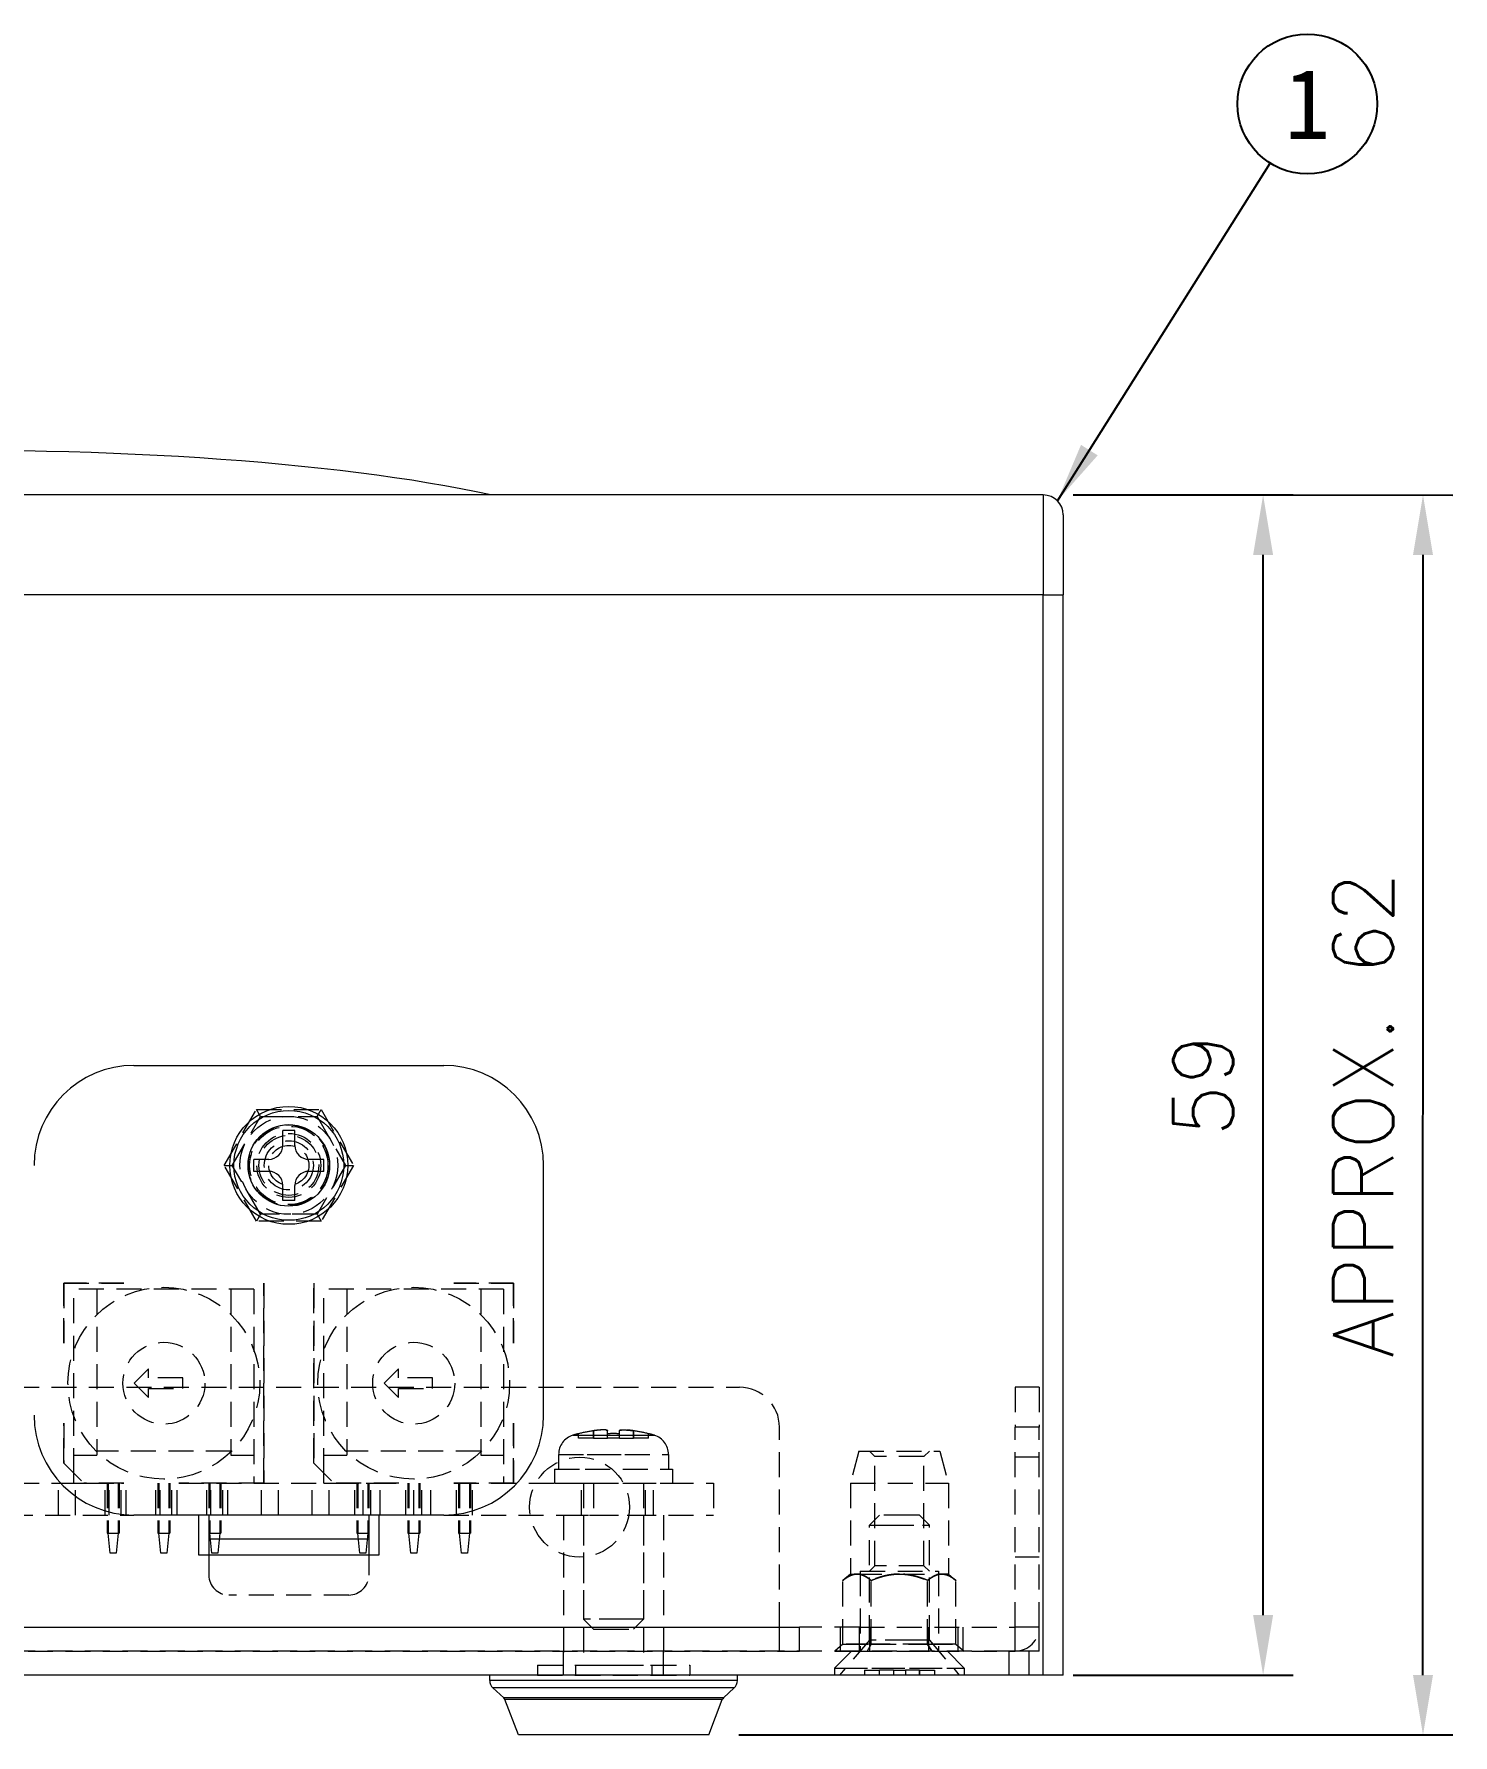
# Model space of a CAD drawing. Extents: x 2 to 587, y 5 to 415.
# Drawn here: x 208.2 to 279.2, y 96.4 to 181.5 of the extents above; entities that cross this region are included whole.
import ezdxf
from ezdxf.enums import TextEntityAlignment as Align

# ---------------------------------------------------------------- set-up
doc = ezdxf.new("R2010")
doc.units = 0
doc.header["$LTSCALE"] = 5
doc.header["$MEASUREMENT"] = 0
doc.linetypes.add('HIDDEN', pattern=[0.375, 0.25, -0.125])
doc.layers.get('0').update_dxf_attribs({"linetype": 'CONTINUOUS', "lineweight": 25})
doc.layers.get('Defpoints').update_dxf_attribs({"linetype": 'CONTINUOUS'})
doc.layers.add('1', color=1, linetype='HIDDEN', lineweight=13)
doc.layers.add('6', color=6, linetype='CONTINUOUS', lineweight=13)
doc.layers.add('문자', color=4, linetype='CONTINUOUS')
doc.styles.get("Standard").update_dxf_attribs({"font": 'simplex.shx'})
doc.styles.add('굴림체', font='')
doc.styles.get('굴림체').set_extended_font_data('GulimChe')
doc.dimstyles.get("Standard").update_dxf_attribs({"dimtxt": 3, "dimasz": 3, "dimexe": 1.5, "dimexo": 1.5, "dimgap": 1.5, "dimtad": 1, "dimdec": 1, "dimdsep": 46, "dimtxsty": 'Standard', "dimcen": 0, "dimclrd": 6, "dimclre": 6, "dimclrt": 4, "dimadec": 1, "dimazin": 2, "dimtfac": 1, "dimtdec": 1, "dimtmove": 0, "dimatfit": 0, "dimfxl": 0, "dimtolj": 1, "dimtzin": 0, "dimarcsym": 0})

# ---------------------------------------------------------------- blocks, each defined once
blk = doc.blocks.new('*D3')
at = {"color": 6, "lineweight": -2, "transparency": 16777216}
for p, q in [((260.161, 158.406), (271.161, 158.406)), ((269.661, 102.364), (269.661, 155.406)), ((260.161, 99.364), (271.161, 99.364))]:
    blk.add_line(p, q, dxfattribs=at)
at = {"color": 6, "transparency": 16777216}
for points in [[(269.161, 155.406), (270.161, 155.406), (269.661, 158.406)], [(269.161, 102.364), (270.161, 102.364), (269.661, 99.364)]]:
    blk.add_solid(points, dxfattribs=at)
at = {"layer": 'Defpoints', "color": 0, "transparency": 16777216}
for p in [(258.661, 158.406), (269.661, 158.406), (258.661, 99.364)]:
    blk.add_point(p, dxfattribs=at)
at = {"color": 4, "lineweight": 0, "transparency": 16777216, "insert": (266.661, 128.885), "char_height": 3, "attachment_point": 5, "rotation": 90}
blk.add_mtext('\\A1;59', dxfattribs=at)
blk = doc.blocks.new('*D4')
at = {"color": 6, "lineweight": -2, "transparency": 16777216}
for p, q in [((260.161, 158.406), (279.162, 158.405)), ((277.661, 99.364), (277.662, 155.405)), ((243.423, 96.364), (279.161, 96.364))]:
    blk.add_line(p, q, dxfattribs=at)
at = {"color": 6, "transparency": 16777216}
for points in [[(277.162, 155.405), (278.162, 155.405), (277.662, 158.405)], [(277.161, 99.364), (278.161, 99.364), (277.661, 96.364)]]:
    blk.add_solid(points, dxfattribs=at)
at = {"layer": 'Defpoints', "color": 0, "transparency": 16777216}
for p in [(258.661, 158.406), (277.662, 158.405), (241.923, 96.364)]:
    blk.add_point(p, dxfattribs=at)
at = {"color": 4, "lineweight": 0, "transparency": 16777216, "insert": (274.661, 127.385), "char_height": 3, "attachment_point": 5, "rotation": 89.99952}
blk.add_mtext('\\A1;APPROX. 62', dxfattribs=at)
blk = doc.blocks.new('BNNOcb7a48ff-acd4-443c-a27d-13902d2f73bf_1')
blk.add_circle((0, 0), 3.5)
at = {"layer": '문자', "style": '굴림체'}
blk.add_attdef('BNNOcb7a48ff-acd4-443c-a27d-13902d2f73bf_1', text='', height=3.5, dxfattribs=at).set_placement((0, 0), align=Align.MIDDLE_CENTER)
blk = doc.blocks.new('HIDDEN2')
at = {"layer": '1'}
for p, q in [((217.678, 124.864), (219.295, 127.664)), ((219.497, 127.314), (219.295, 127.664)), ((219.295, 127.664), (222.528, 127.664)), ((222.326, 127.314), (222.528, 127.664)), ((222.528, 127.664), (224.145, 124.864)), ((218.082, 124.864), (219.497, 127.314)), ((219.497, 127.314), (222.326, 127.314)), ((222.326, 127.314), (223.74, 124.864)), ((217.678, 124.864), (218.082, 124.864)), ((219.295, 122.064), (217.678, 124.864)), ((219.497, 122.414), (218.082, 124.864)), ((223.74, 124.864), (222.326, 122.414)), ((224.145, 124.864), (222.528, 122.064)), ((223.74, 124.864), (224.145, 124.864)), ((219.497, 122.414), (219.295, 122.064)), ((222.528, 122.064), (219.295, 122.064)), ((222.326, 122.414), (219.497, 122.414)), ((222.326, 122.414), (222.528, 122.064)), ((209.661, 118.964), (212.661, 118.964)), ((209.661, 118.964), (209.661, 115.964)), ((212.661, 118.964), (209.661, 118.964)), ((209.661, 115.964), (209.661, 118.964)), ((210.161, 109.464), (210.161, 118.664)), ((219.161, 118.664), (210.161, 118.664)), ((211.311, 118.664), (211.311, 110.364)), ((218.011, 118.664), (218.011, 110.364)), ((219.161, 118.664), (219.161, 108.964)), ((219.661, 108.964), (219.661, 118.964)), ((219.661, 118.964), (219.661, 108.964)), ((222.161, 118.964), (222.161, 109.964)), ((222.161, 109.964), (222.161, 118.964)), ((222.661, 109.464), (222.661, 118.664)), ((231.661, 118.664), (222.661, 118.664)), ((223.811, 118.664), (223.811, 110.364)), ((229.161, 118.964), (232.161, 118.964)), ((232.161, 118.964), (229.161, 118.964)), ((230.511, 118.664), (230.511, 110.364)), ((231.661, 118.664), (231.661, 108.964)), ((232.161, 115.964), (232.161, 118.964)), ((232.161, 118.964), (232.161, 115.964)), ((213.897, 114.683), (213.178, 113.964)), ((213.897, 114.228), (213.897, 114.683)), ((215.604, 114.228), (213.897, 114.228)), ((215.604, 113.7), (215.604, 114.228)), ((226.397, 114.683), (225.678, 113.964)), ((226.397, 114.228), (226.397, 114.683)), ((228.104, 114.228), (226.397, 114.228)), ((228.104, 113.7), (228.104, 114.228)), ((207.161, 113.764), (243.461, 113.764)), ((213.178, 113.964), (213.897, 113.246)), ((213.897, 113.7), (215.604, 113.7)), ((213.897, 113.246), (213.897, 113.7)), ((225.678, 113.964), (226.397, 113.246)), ((226.397, 113.7), (228.104, 113.7)), ((226.397, 113.246), (226.397, 113.7)), ((257.261, 113.764), (257.261, 111.764)), ((258.461, 113.764), (257.261, 113.764)), ((258.461, 113.764), (258.461, 111.764)), ((209.661, 111.964), (209.661, 109.964)), ((209.661, 109.964), (209.661, 111.964)), ((232.161, 108.964), (232.161, 111.964)), ((232.161, 111.964), (232.161, 108.964)), ((236.161, 111.586), (236.161, 111.214)), ((236.161, 111.214), (236.161, 111.586)), ((236.861, 111.435), (236.861, 111.586)), ((237.461, 111.435), (237.461, 111.586)), ((238.161, 111.586), (238.161, 111.214)), ((238.161, 111.214), (238.161, 111.586)), ((245.461, 101.764), (245.461, 111.764)), ((258.461, 111.764), (257.261, 111.764)), ((257.261, 101.764), (257.261, 111.764)), ((258.461, 111.764), (257.261, 111.764)), ((258.461, 101.764), (258.461, 111.764)), ((235.12, 111.36), (236.183, 111.36)), ((235.37, 111.36), (238.14, 111.36)), ((235.411, 111.435), (235.411, 111.442)), ((235.411, 111.214), (235.411, 111.435)), ((236.161, 111.214), (235.411, 111.214)), ((236.161, 111.214), (236.861, 111.214)), ((236.183, 111.36), (238.953, 111.36)), ((236.861, 111.214), (236.861, 111.435)), ((237.461, 111.214), (236.861, 111.214)), ((237.461, 111.214), (237.461, 111.435)), ((237.461, 111.214), (238.161, 111.214)), ((238.14, 111.36), (239.203, 111.36)), ((238.911, 111.214), (238.161, 111.214)), ((238.911, 111.435), (238.911, 111.442)), ((238.911, 111.214), (238.911, 111.435)), ((209.661, 109.964), (210.661, 108.964)), ((209.661, 109.964), (210.661, 108.964)), ((210.161, 110.364), (211.311, 110.364)), ((218.011, 110.57), (211.311, 110.57)), ((218.011, 110.364), (219.161, 110.364)), ((222.161, 109.964), (223.161, 108.964)), ((222.161, 109.964), (223.161, 108.964)), ((222.661, 110.364), (223.811, 110.364)), ((230.511, 110.57), (223.811, 110.57)), ((230.511, 110.364), (231.661, 110.364)), ((234.411, 110.404), (238.48, 110.404)), ((234.411, 110.404), (234.411, 109.664)), ((235.843, 110.404), (239.911, 110.404)), ((239.911, 110.404), (239.911, 109.664)), ((249.44, 110.564), (249.011, 108.964)), ((249.44, 110.564), (253.483, 110.564)), ((250.232, 110.294), (249.961, 110.564)), ((252.691, 110.294), (250.232, 110.294)), ((252.691, 110.294), (250.232, 110.294)), ((250.232, 104.835), (250.232, 110.294)), ((252.691, 110.294), (252.961, 110.564)), ((252.691, 104.835), (252.691, 110.294)), ((253.483, 110.564), (253.911, 108.964)), ((258.461, 110.264), (257.261, 110.264)), ((258.461, 110.264), (257.261, 110.264)), ((258.461, 110.264), (257.261, 110.264)), ((207.161, 108.964), (212.661, 108.964)), ((209.386, 107.364), (209.386, 108.964)), ((209.386, 107.364), (209.386, 108.964)), ((210.161, 108.964), (210.161, 109.464)), ((210.161, 108.964), (210.661, 108.964)), ((210.236, 107.364), (210.236, 108.964)), ((210.236, 107.364), (210.236, 108.964)), ((212.661, 108.964), (210.661, 108.964)), ((210.661, 108.964), (212.661, 108.964)), ((211.721, 107.364), (211.721, 108.964)), ((211.721, 107.364), (211.721, 108.964)), ((211.821, 108.964), (211.821, 106.464)), ((211.871, 108.964), (211.871, 106.464)), ((211.926, 107.364), (211.926, 108.964)), ((211.926, 107.364), (211.926, 108.964)), ((212.371, 108.964), (212.371, 106.464)), ((212.421, 108.964), (212.421, 106.464)), ((212.521, 107.364), (212.521, 108.964)), ((212.521, 107.364), (212.521, 108.964)), ((212.776, 107.364), (212.776, 108.964)), ((212.776, 107.364), (212.776, 108.964)), ((214.261, 107.364), (214.261, 108.964)), ((214.261, 107.364), (214.261, 108.964)), ((214.361, 108.964), (214.361, 106.464)), ((214.411, 108.964), (214.411, 106.464)), ((214.466, 107.364), (214.466, 108.964)), ((214.466, 107.364), (214.466, 108.964)), ((214.911, 108.964), (214.911, 106.464)), ((214.961, 108.964), (214.961, 106.464)), ((215.061, 107.364), (215.061, 108.964)), ((215.061, 107.364), (215.061, 108.964)), ((215.316, 107.364), (215.316, 108.964)), ((215.316, 107.364), (215.316, 108.964)), ((215.411, 108.964), (226.411, 108.964)), ((219.661, 108.964), (215.411, 108.964)), ((215.411, 108.964), (219.661, 108.964)), ((216.801, 107.364), (216.801, 108.964)), ((216.801, 107.364), (216.801, 108.964)), ((216.901, 108.964), (216.901, 107.364)), ((216.951, 108.964), (216.951, 106.464)), ((217.006, 107.364), (217.006, 108.964)), ((217.006, 107.364), (217.006, 108.964)), ((217.451, 108.964), (217.451, 106.464)), ((217.501, 108.964), (217.501, 106.464)), ((217.601, 107.364), (217.601, 108.964)), ((217.601, 107.364), (217.601, 108.964)), ((217.856, 107.364), (217.856, 108.964)), ((217.856, 107.364), (217.856, 108.964)), ((219.546, 107.364), (219.546, 108.964)), ((219.546, 107.364), (219.546, 108.964)), ((220.396, 107.364), (220.396, 108.964)), ((220.396, 107.364), (220.396, 108.964)), ((222.086, 107.364), (222.086, 108.964)), ((222.086, 107.364), (222.086, 108.964)), ((222.661, 108.964), (222.661, 109.464)), ((222.661, 108.964), (223.161, 108.964)), ((222.936, 107.364), (222.936, 108.964)), ((222.936, 107.364), (222.936, 108.964)), ((226.411, 108.964), (223.161, 108.964)), ((223.161, 108.964), (226.411, 108.964)), ((224.221, 107.364), (224.221, 108.964)), ((224.221, 107.364), (224.221, 108.964)), ((224.321, 108.964), (224.321, 106.464)), ((224.371, 108.964), (224.371, 106.464)), ((224.626, 107.364), (224.626, 108.964)), ((224.626, 107.364), (224.626, 108.964)), ((224.871, 108.964), (224.871, 106.464)), ((224.921, 108.964), (224.921, 107.364)), ((225.021, 107.364), (225.021, 108.964)), ((225.021, 107.364), (225.021, 108.964)), ((225.476, 107.364), (225.476, 108.964)), ((225.476, 107.364), (225.476, 108.964)), ((226.761, 107.364), (226.761, 108.964)), ((226.761, 107.364), (226.761, 108.964)), ((226.861, 108.964), (226.861, 106.464)), ((226.911, 108.964), (226.911, 106.464)), ((227.166, 107.364), (227.166, 108.964)), ((227.166, 107.364), (227.166, 108.964)), ((227.411, 108.964), (227.411, 106.464)), ((227.461, 108.964), (227.461, 106.464)), ((227.561, 107.364), (227.561, 108.964)), ((227.561, 107.364), (227.561, 108.964)), ((228.016, 107.364), (228.016, 108.964)), ((228.016, 107.364), (228.016, 108.964)), ((232.161, 108.964), (229.161, 108.964)), ((229.161, 108.964), (232.161, 108.964)), ((229.166, 108.964), (236.161, 108.964)), ((229.301, 107.364), (229.301, 108.964)), ((229.301, 107.364), (229.301, 108.964)), ((229.401, 108.964), (229.401, 106.464)), ((229.451, 108.964), (229.451, 106.464)), ((229.951, 108.964), (229.951, 106.464)), ((230.001, 108.964), (230.001, 106.464)), ((230.101, 107.364), (230.101, 108.964)), ((230.101, 107.364), (230.101, 108.964)), ((234.211, 109.664), (235.747, 109.664)), ((234.211, 109.664), (234.211, 108.964)), ((234.211, 108.964), (235.747, 108.964)), ((235.561, 107.364), (235.561, 108.964)), ((235.561, 107.364), (235.561, 108.964)), ((235.661, 108.964), (235.661, 102.164)), ((235.747, 109.664), (240.111, 109.664)), ((235.747, 108.964), (240.111, 108.964)), ((236.161, 108.964), (236.161, 107.364)), ((236.161, 108.964), (242.161, 108.964)), ((238.661, 108.964), (238.661, 102.164)), ((238.761, 107.364), (238.761, 108.964)), ((238.761, 107.364), (238.761, 108.964)), ((239.161, 107.364), (239.161, 108.964)), ((240.111, 109.664), (240.111, 108.964)), ((242.161, 108.964), (242.161, 107.364)), ((249.011, 108.964), (249.011, 104.414)), ((249.011, 108.964), (253.911, 108.964)), ((249.011, 108.964), (253.911, 108.964)), ((253.911, 108.964), (253.911, 104.414)), ((204.975, 107.364), (213.155, 107.364)), ((224.911, 107.364), (216.911, 107.364)), ((228.661, 107.364), (236.161, 107.364)), ((234.661, 107.364), (235.963, 107.364)), ((234.661, 107.364), (234.661, 99.864)), ((235.661, 107.364), (235.661, 99.864)), ((235.963, 107.364), (239.661, 107.364)), ((236.161, 107.364), (242.161, 107.364)), ((238.661, 107.364), (238.661, 99.864)), ((239.661, 107.364), (239.661, 99.864)), ((250.461, 107.364), (249.961, 106.864)), ((251.941, 107.364), (250.461, 107.364)), ((252.461, 107.364), (251.941, 107.364)), ((252.461, 107.364), (252.961, 106.864)), ((211.821, 106.464), (212.121, 106.464)), ((211.971, 105.464), (211.871, 106.464)), ((212.121, 106.464), (212.421, 106.464)), ((212.371, 106.464), (212.271, 105.464)), ((214.361, 106.464), (214.661, 106.464)), ((214.511, 105.464), (214.411, 106.464)), ((214.661, 106.464), (214.961, 106.464)), ((214.911, 106.464), (214.811, 105.464)), ((216.911, 106.464), (217.201, 106.464)), ((217.051, 105.464), (216.951, 106.464)), ((217.201, 106.464), (217.501, 106.464)), ((217.451, 106.464), (217.351, 105.464)), ((224.321, 106.464), (224.621, 106.464)), ((224.471, 105.464), (224.371, 106.464)), ((224.621, 106.464), (224.911, 106.464)), ((224.871, 106.464), (224.771, 105.464)), ((226.861, 106.464), (227.161, 106.464)), ((227.011, 105.464), (226.911, 106.464)), ((227.161, 106.464), (227.461, 106.464)), ((227.411, 106.464), (227.311, 105.464)), ((229.401, 106.464), (229.701, 106.464)), ((229.551, 105.464), (229.451, 106.464)), ((229.701, 106.464), (230.001, 106.464)), ((229.951, 106.464), (229.851, 105.464)), ((249.961, 106.864), (252.181, 106.864)), ((249.961, 101.114), (249.961, 106.864)), ((250.742, 106.864), (252.961, 106.864)), ((252.961, 101.114), (252.961, 106.864)), ((224.911, 106.164), (216.911, 106.164)), ((212.271, 105.464), (211.971, 105.464)), ((214.811, 105.464), (214.511, 105.464)), ((216.911, 105.364), (216.911, 104.364)), ((217.351, 105.464), (217.051, 105.464)), ((224.771, 105.464), (224.471, 105.464)), ((224.911, 105.364), (224.911, 104.364)), ((227.311, 105.464), (227.011, 105.464)), ((229.851, 105.464), (229.551, 105.464)), ((250.232, 104.835), (249.961, 104.564)), ((252.691, 104.835), (250.232, 104.835)), ((252.691, 104.835), (250.232, 104.835)), ((252.691, 104.835), (252.961, 104.564)), ((258.461, 105.264), (257.261, 105.264)), ((258.461, 105.264), (257.261, 105.264)), ((258.461, 105.264), (257.261, 105.264)), ((249.011, 104.414), (248.632, 104.096)), ((248.632, 100.914), (248.632, 104.096)), ((249.011, 104.414), (249.34, 104.414)), ((249.011, 104.414), (249.34, 104.414)), ((249.34, 104.414), (251.461, 104.414)), ((249.34, 104.414), (251.461, 104.414)), ((249.501, 104.564), (249.501, 100.564)), ((249.501, 104.564), (253.421, 104.564)), ((250.047, 100.914), (250.047, 104.096)), ((250.047, 100.914), (250.047, 104.096)), ((251.461, 104.414), (253.583, 104.414)), ((251.461, 104.414), (253.583, 104.414)), ((252.876, 100.914), (252.876, 104.096)), ((252.876, 100.914), (252.876, 104.096)), ((253.421, 104.564), (253.421, 100.564)), ((253.911, 104.414), (253.583, 104.414)), ((253.583, 104.414), (253.911, 104.414)), ((253.911, 104.414), (254.29, 104.096)), ((254.29, 100.914), (254.29, 104.096)), ((223.911, 103.364), (217.911, 103.364)), ((237.881, 102.164), (235.661, 102.164)), ((236.161, 101.664), (235.661, 102.164)), ((238.661, 102.164), (236.442, 102.164)), ((238.161, 101.664), (238.661, 102.164)), ((162.861, 101.764), (246.461, 101.764)), ((163.861, 101.764), (245.461, 101.764)), ((236.161, 101.664), (236.682, 101.664)), ((236.682, 101.664), (238.161, 101.664)), ((245.461, 100.564), (245.461, 101.764)), ((249.461, 101.764), (246.461, 101.764)), ((246.461, 100.564), (246.461, 101.764)), ((248.517, 100.564), (248.517, 101.764)), ((248.517, 100.564), (248.517, 101.764)), ((249.461, 101.764), (257.261, 101.764)), ((249.461, 100.564), (249.461, 101.764)), ((249.989, 100.564), (249.989, 101.764)), ((249.989, 100.564), (249.989, 101.764)), ((249.989, 100.564), (249.989, 101.764)), ((249.989, 100.564), (249.989, 101.764)), ((252.934, 100.564), (252.934, 101.764)), ((252.934, 100.564), (252.934, 101.764)), ((252.934, 100.564), (252.934, 101.764)), ((252.934, 100.564), (252.934, 101.764)), ((254.406, 100.564), (254.406, 101.764)), ((254.406, 100.564), (254.406, 101.764)), ((254.661, 100.564), (254.661, 101.764)), ((258.461, 101.764), (257.261, 101.764)), ((257.261, 100.564), (257.261, 101.764)), ((258.461, 100.564), (258.461, 101.764)), ((256.961, 100.564), (152.361, 100.564)), ((162.861, 100.564), (246.461, 100.564)), ((234.661, 99.364), (234.661, 100.564)), ((234.661, 99.364), (234.661, 100.564)), ((239.661, 99.364), (239.661, 100.564)), ((239.661, 99.364), (239.661, 100.564)), ((249.461, 100.564), (246.461, 100.564)), ((249.061, 100.564), (248.211, 99.714)), ((249.061, 100.564), (248.211, 99.714)), ((248.632, 100.914), (248.228, 100.564)), ((248.228, 100.564), (249.845, 100.564)), ((249.961, 101.114), (248.461, 99.364)), ((250.047, 100.914), (248.632, 100.914)), ((248.632, 100.914), (250.047, 100.914)), ((249.461, 100.564), (257.261, 100.564)), ((250.047, 100.914), (249.845, 100.564)), ((250.047, 100.914), (249.845, 100.564)), ((249.845, 100.564), (253.078, 100.564)), ((252.181, 101.114), (249.961, 101.114)), ((252.876, 100.914), (250.047, 100.914)), ((250.047, 100.914), (252.876, 100.914)), ((252.961, 101.114), (250.742, 101.114)), ((254.29, 100.914), (252.876, 100.914)), ((252.876, 100.914), (254.29, 100.914)), ((252.876, 100.914), (253.078, 100.564)), ((253.078, 100.564), (252.876, 100.914)), ((252.961, 101.114), (254.461, 99.364)), ((253.078, 100.564), (254.695, 100.564)), ((253.861, 100.564), (254.711, 99.714)), ((253.861, 100.564), (254.711, 99.714)), ((254.29, 100.914), (254.695, 100.564)), ((256.961, 99.364), (256.961, 100.564)), ((256.961, 99.364), (256.961, 100.564)), ((257.961, 100.564), (256.961, 100.564)), ((258.461, 100.564), (257.261, 100.564)), ((257.961, 99.364), (257.961, 100.564)), ((233.351, 99.864), (235.256, 99.864)), ((233.351, 99.864), (233.351, 99.364)), ((235.256, 99.864), (235.256, 99.364)), ((235.256, 99.864), (239.067, 99.864)), ((235.256, 99.864), (235.256, 99.364)), ((235.661, 99.864), (236.442, 99.864)), ((236.442, 99.864), (238.661, 99.864)), ((239.067, 99.864), (239.067, 99.364)), ((239.067, 99.864), (240.972, 99.864)), ((239.067, 99.864), (239.067, 99.364)), ((240.972, 99.864), (240.972, 99.364)), ((248.211, 99.714), (254.314, 99.714)), ((248.211, 99.714), (254.314, 99.714)), ((248.211, 99.714), (248.211, 99.364)), ((248.211, 99.714), (248.211, 99.364)), ((248.609, 99.714), (254.711, 99.714)), ((248.609, 99.714), (254.711, 99.714)), ((249.711, 99.614), (250.461, 99.614)), ((249.711, 99.614), (249.711, 99.364)), ((251.161, 99.614), (250.461, 99.614)), ((250.461, 99.364), (250.461, 99.614)), ((250.461, 99.364), (250.461, 99.614)), ((251.161, 99.614), (251.761, 99.614)), ((251.161, 99.614), (251.161, 99.364)), ((252.461, 99.614), (251.761, 99.614)), ((251.761, 99.614), (251.761, 99.364)), ((252.461, 99.614), (253.211, 99.614)), ((252.461, 99.364), (252.461, 99.614)), ((252.461, 99.614), (252.461, 99.364)), ((253.211, 99.614), (253.211, 99.364)), ((254.711, 99.714), (254.711, 99.364)), ((254.711, 99.714), (254.711, 99.364)), ((256.961, 99.364), (152.361, 99.364)), ((240.134, 99.364), (230.961, 99.364)), ((234.189, 99.085), (230.961, 99.085)), ((233.351, 99.364), (235.256, 99.364)), ((243.361, 99.085), (234.189, 99.085)), ((235.256, 99.364), (239.067, 99.364)), ((239.067, 99.364), (240.972, 99.364)), ((243.361, 99.364), (240.134, 99.364)), ((252.9, 99.364), (248.461, 99.364)), ((254.461, 99.364), (252.9, 99.364)), ((257.961, 99.364), (256.961, 99.364)), ((234.267, 98.716), (231.125, 98.716)), ((234.527, 98.222), (231.667, 98.222)), ((234.555, 98.131), (231.724, 98.131)), ((243.198, 98.716), (234.267, 98.716)), ((242.655, 98.222), (234.527, 98.222)), ((242.598, 98.131), (234.555, 98.131))]:
    blk.add_line(p, q, dxfattribs=at)
for centre, radius in [((220.911, 124.864), 2.45), ((220.911, 124.864), 2.021), ((220.911, 124.864), 1.96), ((220.911, 124.864), 1.6), ((220.911, 124.864), 1.5), ((220.911, 124.864), 1.5), ((220.911, 124.864), 1.5), ((220.911, 124.864), 1.229), ((220.911, 124.864), 1), ((214.661, 113.964), 4.8), ((227.161, 113.964), 4.8), ((214.661, 113.964), 2.05), ((227.161, 113.964), 2.05), ((235.461, 107.764), 2.5)]:
    blk.add_circle(centre, radius, dxfattribs=at)
for centre, radius, start, end in [((243.461, 111.764), 2, 0, 90), ((237.161, 104.664), 6.994, 98.22084, 104.49109), ((237.161, 104.664), 6.994, 98.22084, 104.49109), ((236.806, 107.183), 4.45, 94.25396, 98.32646), ((237.517, 107.183), 4.45, 81.67354, 85.74604), ((237.161, 104.664), 6.994, 75.50887, 81.77919), ((237.161, 104.664), 6.994, 75.50887, 81.77919), ((235.411, 110.404), 1, 106.95777, 180), ((237.161, 104.664), 7, 104.47733, 106.95773), ((237.161, 104.67), 6.772, 87.46117, 92.53882), ((237.161, 104.67), 6.772, 87.46117, 92.53882), ((237.161, 104.664), 7, 73.04227, 75.52267), ((238.911, 110.404), 1, 0, 73.04223), ((217.911, 104.364), 1, 180, 270), ((223.911, 104.364), 1, 270, 0), ((257.261, 101.764), 1.2, 270, 0)]:
    blk.add_arc(centre, radius, start, end, dxfattribs=at)
for points, knots in [([(236.787, 111.621), (236.744, 111.627), (236.7, 111.628), (236.665, 111.629), (236.6, 111.628), (236.507, 111.623), (236.483, 111.621), (236.441, 111.618), (236.39, 111.614), (236.372, 111.612), (236.331, 111.608), (236.278, 111.602), (236.246, 111.598), (236.21, 111.593), (236.161, 111.586)], [0, 0, 0, 0, 0, 0, 3.534361, 3.534361, 3.534361, 4.655079, 4.655079, 4.655079, 5.218489, 5.218489, 5.218489, 5.804489, 5.804489, 5.804489, 5.804489, 5.804489, 5.804489]), ([(236.861, 111.586), (236.861, 111.592), (236.859, 111.596), (236.855, 111.599), (236.842, 111.609), (236.824, 111.614), (236.811, 111.617), (236.771, 111.624), (236.73, 111.626), (236.703, 111.628), (236.65, 111.628), (236.585, 111.627), (236.555, 111.626), (236.519, 111.624), (236.476, 111.621)], [0, 0, 0, 0, 0, 0, 0.434896, 0.434896, 0.434896, 1.563185, 1.563185, 1.563185, 3.812607, 3.812607, 3.812607, 5.650905, 5.650905, 5.650905, 5.650905, 5.650905, 5.650905]), ([(236.787, 111.621), (236.802, 111.619), (236.818, 111.616), (236.827, 111.612), (236.847, 111.608), (236.858, 111.596), (236.86, 111.593), (236.861, 111.59), (236.861, 111.586)], [0, 0, 0, 0, 0, 0, 1.26762, 1.26762, 1.26762, 1.573762, 1.573762, 1.573762, 1.573762, 1.573762, 1.573762]), ([(237.461, 111.586), (237.461, 111.592), (237.464, 111.596), (237.467, 111.599), (237.481, 111.609), (237.499, 111.614), (237.512, 111.617), (237.552, 111.624), (237.593, 111.626), (237.619, 111.628), (237.673, 111.628), (237.738, 111.627), (237.768, 111.626), (237.803, 111.624), (237.847, 111.621)], [0, 0, 0, 0, 0, 0, 0.434896, 0.434896, 0.434896, 1.563185, 1.563185, 1.563185, 3.812607, 3.812607, 3.812607, 5.650905, 5.650905, 5.650905, 5.650905, 5.650905, 5.650905]), ([(237.536, 111.621), (237.521, 111.619), (237.505, 111.616), (237.496, 111.612), (237.476, 111.608), (237.464, 111.596), (237.462, 111.593), (237.461, 111.59), (237.461, 111.586)], [0, 0, 0, 0, 0, 0, 1.26762, 1.26762, 1.26762, 1.573762, 1.573762, 1.573762, 1.573762, 1.573762, 1.573762]), ([(237.536, 111.621), (237.578, 111.627), (237.623, 111.628), (237.658, 111.629), (237.723, 111.628), (237.816, 111.623), (237.84, 111.621), (237.882, 111.618), (237.933, 111.614), (237.951, 111.612), (237.992, 111.608), (238.045, 111.602), (238.076, 111.598), (238.113, 111.593), (238.161, 111.586)], [0, 0, 0, 0, 0, 0, 3.53436, 3.53436, 3.53436, 4.655079, 4.655079, 4.655079, 5.218489, 5.218489, 5.218489, 5.804489, 5.804489, 5.804489, 5.804489, 5.804489, 5.804489])]:
    blk.add_open_spline(points, degree=5, knots=knots, dxfattribs=at)
for points in [[(249.34, 104.414), (249.211, 104.414), (249.082, 104.386), (248.95, 104.33), (248.804, 104.24), (248.632, 104.096)], [(248.632, 104.096), (248.804, 104.24), (248.95, 104.33), (249.082, 104.386), (249.211, 104.414), (249.34, 104.414)], [(250.047, 104.096), (249.875, 104.24), (249.73, 104.33), (249.597, 104.386), (249.468, 104.414), (249.34, 104.414)], [(249.34, 104.414), (249.468, 104.414), (249.597, 104.386), (249.73, 104.33), (249.875, 104.24), (250.047, 104.096)], [(251.461, 104.414), (251.188, 104.414), (250.914, 104.382), (250.638, 104.32), (250.347, 104.222), (250.047, 104.096)], [(250.047, 104.096), (250.347, 104.222), (250.638, 104.32), (250.914, 104.382), (251.188, 104.414), (251.461, 104.414)], [(252.876, 104.096), (252.575, 104.222), (252.285, 104.32), (252.009, 104.382), (251.735, 104.414), (251.461, 104.414)], [(251.461, 104.414), (251.735, 104.414), (252.009, 104.382), (252.285, 104.32), (252.575, 104.222), (252.876, 104.096)], [(253.583, 104.414), (253.455, 104.414), (253.326, 104.386), (253.193, 104.33), (253.047, 104.24), (252.876, 104.096)], [(252.876, 104.096), (253.047, 104.24), (253.193, 104.33), (253.326, 104.386), (253.455, 104.414), (253.583, 104.414)], [(254.29, 104.096), (254.119, 104.24), (253.973, 104.33), (253.841, 104.386), (253.712, 104.414), (253.583, 104.414)], [(253.583, 104.414), (253.712, 104.414), (253.841, 104.386), (253.973, 104.33), (254.119, 104.24), (254.29, 104.096)]]:
    blk.add_open_spline(points, degree=5, dxfattribs=at)

msp = doc.modelspace()

# ---------------------------------------------------------------- linework, layer by layer
at = {"color": 7, "lineweight": 18}
for p, q in [((258.661, 158.406), (150.661, 158.406)), ((259.661, 99.364), (259.661, 153.406)), ((258.661, 99.364), (150.661, 99.364))]:
    msp.add_line(p, q, dxfattribs=at)
at = {"color": 7, "lineweight": 9, "ltscale": 0.125}
msp.add_line((258.661, 158.406), (258.661, 153.406), dxfattribs=at)
at = {"color": 7, "lineweight": 18, "ltscale": 0.1}
msp.add_line((259.661, 157.406), (259.661, 153.406), dxfattribs=at)
at = {"color": 7, "lineweight": 9}
for p, q in [((258.661, 153.406), (150.661, 153.406)), ((258.661, 99.364), (258.661, 153.406))]:
    msp.add_line(p, q, dxfattribs=at)
at = {"color": 7, "lineweight": 9, "ltscale": 0.025}
msp.add_line((258.661, 153.406), (259.661, 153.406), dxfattribs=at)
at = {"color": 7, "lineweight": 18, "ltscale": 0.3875}
msp.add_line((213.161, 129.864), (228.661, 129.864), dxfattribs=at)
at = {"color": 7, "lineweight": 18, "ltscale": 0.014999}
for p, q in [((221.211, 126.614), (220.611, 126.614)), ((219.161, 124.564), (219.161, 125.164)), ((222.661, 124.564), (222.661, 125.164)), ((221.211, 123.114), (220.611, 123.114))]:
    msp.add_line(p, q, dxfattribs=at)
at = {"color": 7, "lineweight": 18, "ltscale": 0.01875}
for p, q in [((220.611, 125.864), (220.611, 126.614)), ((221.211, 125.864), (221.211, 126.614)), ((219.911, 125.164), (219.161, 125.164)), ((222.661, 125.164), (221.911, 125.164)), ((219.911, 124.564), (219.161, 124.564)), ((222.661, 124.564), (221.911, 124.564)), ((220.611, 123.114), (220.611, 123.864)), ((221.211, 123.114), (221.211, 123.864))]:
    msp.add_line(p, q, dxfattribs=at)
at = {"color": 7, "lineweight": 18, "ltscale": 0.3125}
msp.add_line((233.661, 112.364), (233.661, 124.864), dxfattribs=at)
at = {"color": 7, "lineweight": 18, "ltscale": 0.09375}
for p, q in [((216.911, 107.364), (213.161, 107.364)), ((228.661, 107.364), (224.911, 107.364))]:
    msp.add_line(p, q, dxfattribs=at)
at = {"color": 7, "lineweight": 18, "ltscale": 0.05}
for p, q in [((216.411, 105.364), (216.411, 107.364)), ((225.411, 107.364), (225.411, 105.364))]:
    msp.add_line(p, q, dxfattribs=at)
at = {"color": 7, "lineweight": 18, "ltscale": 0.0225}
for p, q in [((216.901, 107.364), (216.901, 106.464)), ((224.921, 107.364), (224.921, 106.464))]:
    msp.add_line(p, q, dxfattribs=at)
at = {"color": 7, "lineweight": 9, "ltscale": 0.2}
msp.add_line((224.911, 107.364), (216.911, 107.364), dxfattribs=at)
at = {"color": 7, "lineweight": 18, "ltscale": 0.03}
for p, q in [((216.911, 107.364), (216.911, 106.164)), ((224.911, 107.364), (224.911, 106.164))]:
    msp.add_line(p, q, dxfattribs=at)
at = {"color": 7, "lineweight": 18, "ltscale": 0.000250171}
msp.add_line((216.901, 106.464), (216.911, 106.464), dxfattribs=at)
at = {"color": 7, "lineweight": 18, "ltscale": 0.000250167}
msp.add_line((224.911, 106.464), (224.921, 106.464), dxfattribs=at)
at = {"color": 7, "lineweight": 18, "ltscale": 0.2}
msp.add_line((224.911, 106.164), (216.911, 106.164), dxfattribs=at)
at = {"color": 7, "lineweight": 18, "ltscale": 0.02}
for p, q in [((216.911, 106.164), (216.911, 105.364)), ((224.911, 106.164), (224.911, 105.364))]:
    msp.add_line(p, q, dxfattribs=at)
at = {"color": 7, "lineweight": 18, "ltscale": 0.225}
msp.add_line((225.411, 105.364), (216.411, 105.364), dxfattribs=at)
at = {"color": 7, "lineweight": 18, "ltscale": 0.006973}
for p, q in [((230.961, 99.085), (230.961, 99.364)), ((243.361, 99.085), (243.361, 99.364))]:
    msp.add_line(p, q, dxfattribs=at)
at = {"color": 7, "lineweight": 9, "ltscale": 0.229311}
msp.add_line((240.134, 99.085), (230.961, 99.085), dxfattribs=at)
at = {"color": 7, "lineweight": 9, "ltscale": 0.080689}
msp.add_line((243.361, 99.085), (240.134, 99.085), dxfattribs=at)
at = {"color": 7, "lineweight": 18, "ltscale": 0.025}
msp.add_line((259.661, 99.364), (258.661, 99.364), dxfattribs=at)
at = {"color": 7, "lineweight": 9, "ltscale": 0.223262}
msp.add_line((240.055, 98.716), (231.125, 98.716), dxfattribs=at)
at = {"color": 7, "lineweight": 18, "ltscale": 0.01833}
for p, q in [((231.667, 98.222), (231.125, 98.716)), ((242.655, 98.222), (243.198, 98.716))]:
    msp.add_line(p, q, dxfattribs=at)
at = {"color": 7, "lineweight": 9, "ltscale": 0.203202}
msp.add_line((239.795, 98.222), (231.667, 98.222), dxfattribs=at)
at = {"color": 7, "lineweight": 18, "ltscale": 0.20109}
msp.add_line((239.768, 98.131), (231.724, 98.131), dxfattribs=at)
at = {"color": 7, "lineweight": 18, "ltscale": 0.047292}
for p, q in [((232.4, 96.364), (231.724, 98.131)), ((241.923, 96.364), (242.598, 98.131))]:
    msp.add_line(p, q, dxfattribs=at)
at = {"color": 7, "lineweight": 18, "ltscale": 0.070759}
msp.add_line((242.598, 98.131), (239.768, 98.131), dxfattribs=at)
at = {"color": 7, "lineweight": 9, "ltscale": 0.071502}
msp.add_line((242.655, 98.222), (239.795, 98.222), dxfattribs=at)
at = {"color": 7, "lineweight": 9, "ltscale": 0.078561}
msp.add_line((243.198, 98.716), (240.055, 98.716), dxfattribs=at)
at = {"color": 7, "lineweight": 18, "ltscale": 0.176113}
msp.add_line((239.444, 96.364), (232.4, 96.364), dxfattribs=at)
at = {"color": 7, "lineweight": 18, "ltscale": 0.06197}
msp.add_line((241.923, 96.364), (239.444, 96.364), dxfattribs=at)
at = {"color": 7, "lineweight": 18}
for radius in [2.95, 2.75]:
    msp.add_circle((220.911, 124.864), radius, dxfattribs=at)
at = {"color": 7, "lineweight": 9}
msp.add_circle((220.911, 124.864), 2.042, dxfattribs=at)
at = {"color": 7, "lineweight": 18}
for centre, radius, start, end in [((258.661, 157.406), 1, 0, 90), ((213.161, 124.864), 5, 90, 180), ((228.661, 124.864), 5, 0, 90), ((219.911, 125.864), 0.7, 270, 360), ((221.911, 125.864), 0.7, 179.99999, 270), ((219.911, 123.864), 0.7, 359.99999, 90), ((221.911, 123.864), 0.7, 90, 180), ((213.161, 112.364), 5, 180, 270), ((228.661, 112.364), 5, 270, 360), ((231.461, 99.086), 0.5, 180.00153, 227.70722), ((242.861, 99.086), 0.5, 312.29278, 359.99847), ((231.533, 98.074), 0.2, 16.59012, 47.7072), ((242.79, 98.074), 0.2, 132.2928, 163.40988)]:
    msp.add_arc(centre, radius, start, end, dxfattribs=at)
msp.add_ellipse((204.661, 154.814), major_axis=(33.5, 0), ratio=0.173648, start_param=0.665413, end_param=1.756562, dxfattribs=at)

# ---------------------------------------------------------------- block references
msp.add_blockref('BNNOcb7a48ff-acd4-443c-a27d-13902d2f73bf_1', (271.875, 177.97)).add_auto_attribs({'BNNOcb7a48ff-acd4-443c-a27d-13902d2f73bf_1': '1'})
msp.add_blockref('HIDDEN2', (0, 0))

# ---------------------------------------------------------------- dimensions: what is measured, and where the dimension line sits
at = {"color": 0, "lineweight": 0}
dim = msp.add_linear_dim(base=(277.662, 158.405), p1=(241.923, 96.364), p2=(258.661, 158.406), angle=89.99952, text='APPROX. <>', dimstyle='Standard', override={"dimtmove": 0}, dxfattribs=at)
dim.commit()
dim.dimension.update_dxf_attribs({"geometry": '*D4', "text_midpoint": (277.661, 127.385), "dimtype": 160})
dim = msp.add_linear_dim(base=(269.661, 158.406), p1=(258.661, 99.364), p2=(258.661, 158.406), angle=90, dimstyle='Standard', override={"dimtmove": 0}, dxfattribs=at)
dim.commit()
dim.dimension.update_dxf_attribs({"geometry": '*D3', "text_midpoint": (269.661, 128.885), "dimtype": 161})

# ---------------------------------------------------------------- leaders
at = {"layer": '6'}
msp.add_leader([(259.368, 158.113), (270.01, 175.008)], dimstyle='Standard', override={"dimscale": 1, "dimasz": 3}, dxfattribs=at)

doc.saveas('drawing.dxf')
